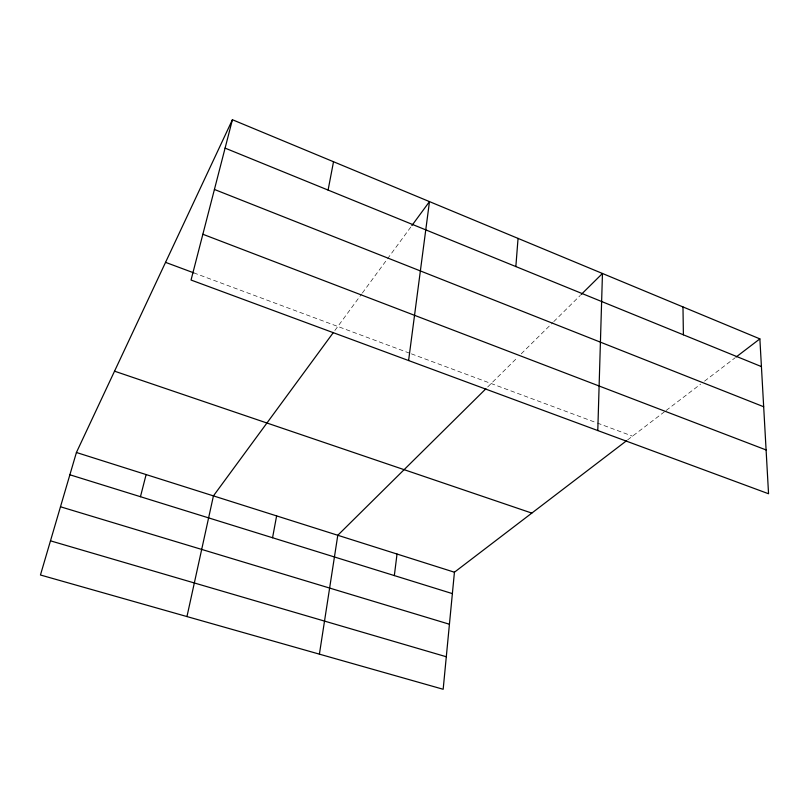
<?xml version="1.0" encoding="UTF-8"?>
<svg xmlns="http://www.w3.org/2000/svg" width="809" height="809" viewBox="0 0 809 809"><rect width="100%" height="100%" fill="white"/><g stroke="black" fill="none" stroke-linecap="round" stroke-linejoin="round"><path stroke-width="0.61" stroke-dasharray="4.04 3.03" d="M334.865 330.487L361.643 294.011M362.381 293L411.154 226.571M487.665 387.015L517.699 357.305M521.239 353.806L552.911 322.488M553.781 321.618L580.306 295.386M627.612 439.914L665.21 411.194M666.201 410.436L700.634 384.133M704.568 381.13L735.159 357.76M193.735 272.845L410.254 353.422M411.417 353.857L596.142 422.611M597.315 423.046L632.537 436.152"/><path stroke-width="1.21" d="M597.79 430.56L602.462 273.472L581.196 294.506M515.849 266.566L518.053 238.402M626.631 440.672L454.436 572.216L443.17 689.268L40.45 574.997L76.42 452.494L232.416 119.732L759.873 338.88L768.55 493.753L191.045 280.035L232.416 119.732M394.337 575.583L397.027 554.034M408.596 360.541L429.478 201.603L411.882 225.569M319.403 654.147L337.788 535.275L485.916 388.755M272.552 537.752L276.617 515.899M328.09 190.075L333.52 161.739M186.96 616.569L213.434 495.887L333.389 332.489M140.453 496.716L146.116 474.57M736.15 357.002L759.873 338.88M50.482 540.837L446.295 656.756M60.483 506.778L449.43 624.245M69.877 474.782L452.373 593.614M76.42 452.494L454.436 572.216M114.544 371.179L531.816 513.098M165.552 262.359L193.735 272.845M202.857 234.256L766.093 449.946M214.415 189.458L763.676 406.745M225.084 148.118L761.431 366.598M682.978 306.924L683.393 334.815"/></g></svg>
